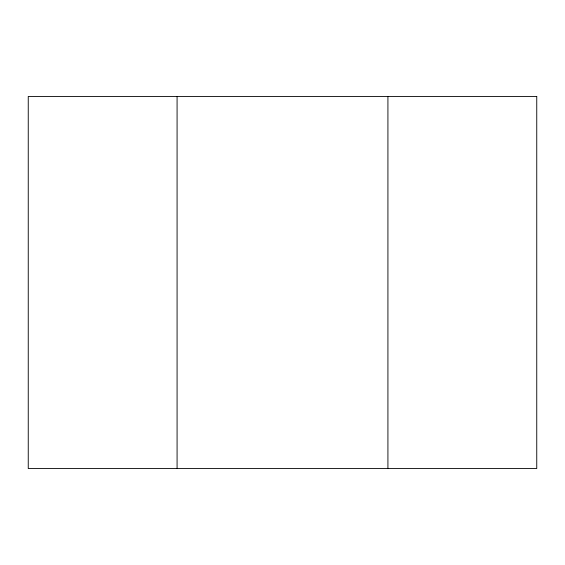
<?xml version="1.0" encoding="UTF-8"?>
<svg xmlns="http://www.w3.org/2000/svg" width="565" height="565" viewBox="0 0 565 565"><rect width="100%" height="100%" fill="white"/><g stroke="black" fill="none" stroke-linecap="round" stroke-linejoin="round"><path stroke-width="0.85" d="M387.922 96.467L387.922 468.533M177.078 96.467L177.078 468.533M536.75 96.467L28.25 96.467L28.25 468.533L536.75 468.533L536.75 96.467"/></g></svg>
